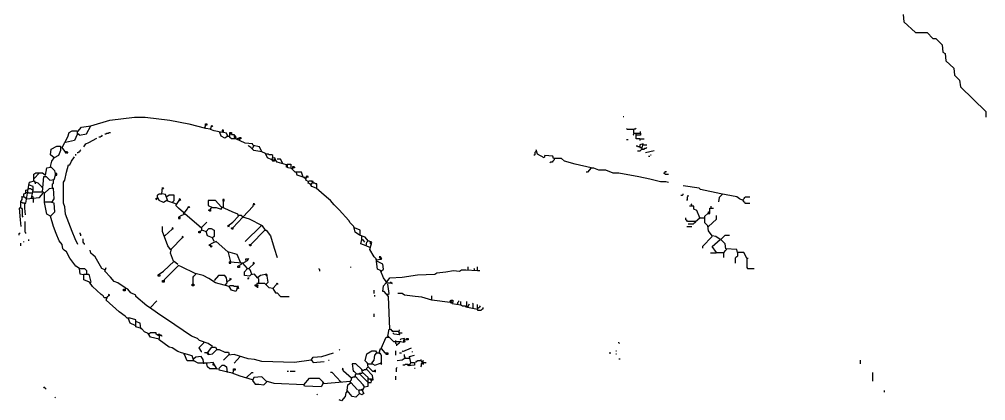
# Model space of a CAD drawing. Extents: x 0.05 to 7.07, y 0.03 to 9.65.
# Drawn here: x 3.254 to 7.057, y 2.453 to 3.955 of the extents above; entities that cross this region are included whole.
import ezdxf

# ---------------------------------------------------------------- set-up
doc = ezdxf.new("R2010")
doc.units = 0

msp = doc.modelspace()

# ---------------------------------------------------------------- linework, layer by layer
at = {"layer": 'PFV', "color": 0}
for points in [[(6.732194, 3.974359, 0), (6.735043, 3.945869, 0), (6.780627, 3.903134, 0), (6.826211, 3.903134, 0), (6.849003, 3.880342, 0), (6.860399, 3.880342, 0), (6.88604, 3.854701, 0), (6.888889, 3.826211, 0), (6.897436, 3.820513, 0), (6.900285, 3.792023, 0), (6.931624, 3.763533, 0), (6.934473, 3.735043, 0), (6.954416, 3.7151, 0), (6.957265, 3.689459, 0), (7.05698, 3.592593, 0), (7.05698, 3.569801, 0)], [(3.48433, 3.504274, 0), (3.487179, 3.504274, 0), (3.490028, 3.498575, 0), (3.518519, 3.504274, 0), (3.535613, 3.535613, 0), (3.609687, 3.558405, 0), (3.706553, 3.569801, 0), (3.749288, 3.569801, 0), (3.846154, 3.558405, 0), (3.920228, 3.54416, 0), (3.985755, 3.527066, 0), (4.005698, 3.524217, 0)], [(3.982906, 3.529915, 0), (3.985755, 3.532764, 0), (3.985755, 3.54416, 0), (3.991453, 3.54416, 0), (3.991453, 3.538462, 0), (3.985755, 3.538462, 0)], [(4.074074, 3.495726, 0), (4.068376, 3.507123, 0), (4.05698, 3.509972, 0), (4.05698, 3.518519, 0), (4.051282, 3.518519, 0), (4.051282, 3.509972, 0), (4.019943, 3.51567, 0), (4.005698, 3.521368, 0), (4.011396, 3.538462, 0), (4.014245, 3.532764, 0), (4.008547, 3.532764, 0)], [(5.62963, 3.57265, 0), (5.632479, 3.57265, 0)], [(3.438746, 3.433048, 0), (3.444444, 3.433048, 0), (3.438746, 3.42735, 0), (3.433048, 3.435897, 0), (3.421652, 3.450142, 0), (3.444444, 3.492877, 0), (3.450142, 3.509972, 0), (3.461538, 3.51567, 0), (3.481481, 3.51567, 0), (3.481481, 3.501425, 0), (3.470085, 3.478632, 0), (3.435897, 3.470085, 0)], [(3.48433, 3.512821, 0), (3.481481, 3.512821, 0)], [(3.48433, 3.512821, 0), (3.498575, 3.529915, 0), (3.535613, 3.535613, 0)], [(3.48433, 3.504274, 0), (3.487179, 3.501425, 0)], [(3.589744, 3.504274, 0), (3.595442, 3.504274, 0), (3.598291, 3.507123, 0), (3.603989, 3.507123, 0), (3.606838, 3.509972, 0), (3.612536, 3.509972, 0)], [(3.982906, 3.529915, 0), (3.982906, 3.527066, 0)], [(4.074074, 3.495726, 0), (4.062678, 3.487179, 0), (4.048433, 3.495726, 0), (4.042735, 3.509972, 0)], [(4.051282, 3.512821, 0), (4.05698, 3.512821, 0)], [(4.247863, 3.401709, 0), (4.230769, 3.410256, 0), (4.222222, 3.42735, 0), (4.207977, 3.433048, 0), (4.19943, 3.452991, 0), (4.173789, 3.458689, 0), (4.17094, 3.464387, 0), (4.14245, 3.467236, 0), (4.105413, 3.48433, 0), (4.088319, 3.48433, 0), (4.082621, 3.490028, 0), (4.082621, 3.509972, 0), (4.088319, 3.509972, 0), (4.088319, 3.501425, 0), (4.099715, 3.501425, 0), (4.099715, 3.490028, 0), (4.105413, 3.490028, 0), (4.105413, 3.48433, 0)], [(4.082621, 3.504274, 0), (4.088319, 3.504274, 0)], [(5.672365, 3.521368, 0), (5.646724, 3.521368, 0), (5.643875, 3.524217, 0)], [(5.672365, 3.507123, 0), (5.672365, 3.504274, 0), (5.669516, 3.501425, 0), (5.672365, 3.498575, 0)], [(5.672365, 3.507123, 0), (5.672365, 3.521368, 0), (5.675214, 3.524217, 0), (5.678063, 3.524217, 0), (5.680912, 3.527066, 0)], [(5.672365, 3.507123, 0), (5.680912, 3.507123, 0)], [(5.695157, 3.48433, 0), (5.680912, 3.48433, 0), (5.680912, 3.507123, 0), (5.698006, 3.507123, 0), (5.698006, 3.498575, 0), (5.680912, 3.498575, 0)], [(5.698006, 3.507123, 0), (5.698006, 3.512821, 0)], [(3.507123, 3.452991, 0), (3.51567, 3.464387, 0), (3.527066, 3.470085, 0), (3.558405, 3.487179, 0)], [(3.566952, 3.492877, 0), (3.57265, 3.492877, 0), (3.575499, 3.495726, 0), (3.578348, 3.495726, 0), (3.581197, 3.498575, 0)], [(4.074074, 3.495726, 0), (4.071225, 3.498575, 0)], [(4.074074, 3.495726, 0), (4.082621, 3.495726, 0)], [(4.105413, 3.490028, 0), (4.105413, 3.495726, 0), (4.102564, 3.495726, 0)], [(4.11396, 3.48433, 0), (4.11396, 3.487179, 0), (4.116809, 3.487179, 0), (4.11396, 3.48433, 0)], [(4.119658, 3.481481, 0), (4.119658, 3.490028, 0), (4.125356, 3.490028, 0), (4.125356, 3.48433, 0), (4.122507, 3.48433, 0), (4.119658, 3.481481, 0), (4.119658, 3.48433, 0)], [(5.643875, 3.481481, 0), (5.649573, 3.481481, 0)], [(5.695157, 3.48433, 0), (5.712251, 3.48433, 0)], [(5.695157, 3.48433, 0), (5.695157, 3.478632, 0)], [(5.703704, 3.444444, 0), (5.709402, 3.464387, 0), (5.695157, 3.461538, 0), (5.695157, 3.450142, 0), (5.700855, 3.450142, 0), (5.703704, 3.447293, 0)], [(5.709402, 3.461538, 0), (5.723647, 3.461538, 0)], [(3.490028, 2.974359, 0), (3.475783, 2.982906, 0), (3.452991, 3.014245, 0), (3.438746, 3.039886, 0), (3.430199, 3.045584, 0), (3.424501, 3.051282, 0), (3.421652, 3.068376, 0), (3.410256, 3.082621, 0), (3.39886, 3.111111, 0), (3.387464, 3.139601, 0), (3.376068, 3.179487, 0), (3.393162, 3.196581, 0), (3.390313, 3.230769, 0), (3.381766, 3.233618, 0), (3.390313, 3.247863, 0), (3.387464, 3.290598, 0), (3.37037, 3.287749, 0), (3.353276, 3.270655, 0), (3.344729, 3.276353, 0), (3.350427, 3.336182, 0), (3.358974, 3.336182, 0), (3.373219, 3.321937, 0), (3.390313, 3.324786, 0), (3.396011, 3.34188, 0), (3.401709, 3.34188, 0), (3.401709, 3.347578, 0), (3.396011, 3.347578, 0), (3.393162, 3.358974, 0), (3.376068, 3.376068, 0), (3.381766, 3.396011, 0), (3.390313, 3.410256, 0), (3.376068, 3.421652, 0), (3.378917, 3.444444, 0), (3.401709, 3.45584, 0), (3.415954, 3.45584, 0), (3.415954, 3.438746, 0), (3.407407, 3.418803, 0), (3.390313, 3.410256, 0)], [(3.438746, 3.433048, 0), (3.435897, 3.433048, 0)], [(3.475783, 3.418803, 0), (3.475783, 3.424501, 0)], [(3.481481, 3.430199, 0), (3.48433, 3.430199, 0), (3.487179, 3.433048, 0), (3.490028, 3.433048, 0), (3.492877, 3.435897, 0), (3.492877, 3.438746, 0), (3.495726, 3.441595, 0)], [(4.207977, 3.433048, 0), (4.176638, 3.438746, 0), (4.165242, 3.450142, 0), (4.156695, 3.45584, 0), (4.153846, 3.458689, 0)], [(4.17094, 3.447293, 0), (4.173789, 3.450142, 0), (4.173789, 3.452991, 0), (4.176638, 3.45584, 0)], [(4.176638, 3.45584, 0), (4.176638, 3.458689, 0)], [(4.250712, 3.410256, 0), (4.250712, 3.418803, 0), (4.247863, 3.421652, 0), (4.236467, 3.421652, 0), (4.233618, 3.424501, 0), (4.225071, 3.424501, 0)], [(5.287749, 3.433048, 0), (5.2849, 3.433048, 0), (5.282051, 3.430199, 0), (5.282051, 3.421652, 0), (5.279202, 3.418803, 0)], [(5.504274, 3.37037, 0), (5.441595, 3.384615, 0), (5.39886, 3.396011, 0), (5.387464, 3.407407, 0), (5.356125, 3.407407, 0), (5.353276, 3.415954, 0), (5.321937, 3.418803, 0), (5.319088, 3.410256, 0), (5.293447, 3.424501, 0), (5.287749, 3.441595, 0)], [(5.695157, 3.452991, 0), (5.689459, 3.452991, 0), (5.68661, 3.45584, 0), (5.680912, 3.45584, 0)], [(5.703704, 3.444444, 0), (5.700855, 3.441595, 0), (5.698006, 3.438746, 0), (5.695157, 3.435897, 0), (5.68661, 3.435897, 0)], [(5.703704, 3.444444, 0), (5.712251, 3.444444, 0), (5.7151, 3.447293, 0), (5.720798, 3.447293, 0), (5.723647, 3.450142, 0)], [(5.703704, 3.447293, 0), (5.703704, 3.444444, 0)], [(5.717949, 3.430199, 0), (5.752137, 3.438746, 0)], [(3.390313, 3.410256, 0), (3.387464, 3.410256, 0)], [(3.48433, 3.068376, 0), (3.472934, 3.091168, 0), (3.461538, 3.119658, 0), (3.435897, 3.188034, 0), (3.433048, 3.216524, 0), (3.42735, 3.230769, 0), (3.42735, 3.31339, 0), (3.433048, 3.321937, 0), (3.438746, 3.353276, 0), (3.447293, 3.381766, 0), (3.452991, 3.381766, 0), (3.458689, 3.396011, 0), (3.470085, 3.413105, 0)], [(4.310541, 3.373219, 0), (4.304843, 3.373219, 0), (4.304843, 3.381766, 0), (4.267806, 3.393162, 0), (4.262108, 3.401709, 0), (4.259259, 3.410256, 0), (4.247863, 3.407407, 0), (4.250712, 3.396011, 0), (4.264957, 3.39886, 0)], [(4.247863, 3.401709, 0), (4.250712, 3.39886, 0)], [(4.25641, 3.39886, 0), (4.25641, 3.404558, 0), (4.259259, 3.404558, 0)], [(4.259259, 3.404558, 0), (4.262108, 3.404558, 0)], [(4.290598, 3.387464, 0), (4.282051, 3.404558, 0), (4.267806, 3.404558, 0)], [(5.358974, 3.404558, 0), (5.358974, 3.401709, 0), (5.356125, 3.39886, 0), (5.353276, 3.396011, 0), (5.350427, 3.393162, 0), (5.344729, 3.393162, 0), (5.34188, 3.390313, 0)], [(5.729345, 3.415954, 0), (5.735043, 3.415954, 0)], [(5.737892, 3.421652, 0), (5.740741, 3.421652, 0)], [(3.310541, 3.319088, 0), (3.310541, 3.344729, 0), (3.319088, 3.350427, 0), (3.344729, 3.350427, 0), (3.356125, 3.34188, 0), (3.361823, 3.37037, 0), (3.376068, 3.373219, 0)], [(3.310541, 3.327635, 0), (3.333333, 3.350427, 0)], [(3.396011, 3.34188, 0), (3.396011, 3.347578, 0)], [(4.381766, 3.327635, 0), (4.37037, 3.333333, 0), (4.364672, 3.353276, 0), (4.339031, 3.353276, 0), (4.324786, 3.367521, 0), (4.310541, 3.37037, 0), (4.307692, 3.384615, 0), (4.321937, 3.384615, 0), (4.321937, 3.367521, 0)], [(4.327635, 3.364672, 0), (4.330484, 3.367521, 0), (4.330484, 3.376068, 0), (4.333333, 3.376068, 0), (4.336182, 3.373219, 0), (4.336182, 3.37037, 0), (4.330484, 3.37037, 0)], [(4.344729, 3.350427, 0), (4.34188, 3.353276, 0)], [(4.37037, 3.333333, 0), (4.347578, 3.34188, 0), (4.344729, 3.350427, 0)], [(5.504274, 3.37037, 0), (5.490028, 3.353276, 0), (5.48433, 3.353276, 0)], [(5.504274, 3.37037, 0), (5.512821, 3.37037, 0), (5.532764, 3.361823, 0), (5.561254, 3.361823, 0), (5.589744, 3.350427, 0), (5.612536, 3.350427, 0), (5.692308, 3.336182, 0), (5.735043, 3.327635, 0), (5.777778, 3.316239, 0), (5.797721, 3.316239, 0), (5.809117, 3.31339, 0)], [(5.794872, 3.344729, 0), (5.792023, 3.347578, 0), (5.792023, 3.350427, 0), (5.794872, 3.353276, 0), (5.794872, 3.356125, 0), (5.80057, 3.356125, 0)], [(3.273504, 3.230769, 0), (3.279202, 3.230769, 0), (3.290598, 3.301994, 0), (3.293447, 3.31339, 0), (3.31339, 3.319088, 0), (3.316239, 3.307692, 0)], [(3.316239, 3.31339, 0), (3.31339, 3.316239, 0), (3.310541, 3.319088, 0)], [(3.344729, 3.293447, 0), (3.327635, 3.310541, 0), (3.316239, 3.31339, 0)], [(3.384615, 3.290598, 0), (3.384615, 3.307692, 0), (3.387464, 3.310541, 0), (3.387464, 3.321937, 0)], [(4.376068, 3.330484, 0), (4.376068, 3.333333, 0), (4.378917, 3.333333, 0), (4.376068, 3.330484, 0)], [(4.390313, 3.316239, 0), (4.381766, 3.321937, 0), (4.384615, 3.339031, 0), (4.387464, 3.339031, 0), (4.390313, 3.333333, 0), (4.381766, 3.333333, 0)], [(4.698006, 2.923077, 0), (4.68661, 2.937322, 0), (4.675214, 2.965812, 0), (4.663818, 2.97151, 0), (4.65812, 3.011396, 0), (4.649573, 3.019943, 0), (4.632479, 3.048433, 0), (4.641026, 3.076923, 0), (4.626781, 3.082621, 0), (4.615385, 3.096866, 0), (4.592593, 3.105413, 0), (4.575499, 3.116809, 0), (4.569801, 3.139601, 0), (4.555556, 3.153846, 0), (4.549858, 3.162393, 0), (4.512821, 3.205128, 0), (4.492877, 3.225071, 0), (4.478632, 3.242165, 0), (4.470085, 3.247863, 0), (4.452991, 3.262108, 0), (4.421652, 3.290598, 0), (4.404558, 3.296296, 0), (4.39886, 3.307692, 0), (4.390313, 3.310541, 0), (4.393162, 3.319088, 0), (4.407407, 3.319088, 0), (4.410256, 3.310541, 0), (4.404558, 3.31339, 0), (4.407407, 3.316239, 0)], [(4.401709, 3.304843, 0), (4.404558, 3.307692, 0), (4.404558, 3.310541, 0)], [(4.424501, 3.290598, 0), (4.424501, 3.307692, 0), (4.418803, 3.307692, 0), (4.415954, 3.310541, 0), (4.410256, 3.310541, 0)], [(5.794872, 3.344729, 0), (5.809117, 3.344729, 0)], [(3.270655, 3.25641, 0), (3.270655, 3.267806, 0), (3.279202, 3.270655, 0), (3.279202, 3.282051, 0), (3.287749, 3.2849, 0)], [(3.279202, 3.273504, 0), (3.276353, 3.276353, 0)], [(3.279202, 3.273504, 0), (3.2849, 3.273504, 0)], [(3.304843, 3.270655, 0), (3.290598, 3.270655, 0), (3.287749, 3.273504, 0), (3.2849, 3.273504, 0)], [(3.307692, 3.282051, 0), (3.304843, 3.282051, 0), (3.301994, 3.2849, 0), (3.299145, 3.287749, 0), (3.287749, 3.287749, 0)], [(3.301994, 3.250712, 0), (3.307692, 3.282051, 0), (3.307692, 3.296296, 0), (3.293447, 3.301994, 0)], [(3.307692, 3.282051, 0), (3.304843, 3.2849, 0)], [(3.307692, 3.276353, 0), (3.344729, 3.276353, 0)], [(3.344729, 3.293447, 0), (3.34188, 3.296296, 0)], [(3.344729, 3.293447, 0), (3.347578, 3.293447, 0)], [(3.384615, 3.290598, 0), (3.387464, 3.287749, 0)], [(3.868946, 3.22792, 0), (3.837607, 3.239316, 0), (3.82906, 3.264957, 0), (3.814815, 3.267806, 0), (3.817664, 3.293447, 0), (3.820513, 3.287749, 0), (3.814815, 3.287749, 0)], [(6.102564, 3.242165, 0), (6.088319, 3.247863, 0), (6.076923, 3.25641, 0), (6.014245, 3.267806, 0), (5.934473, 3.2849, 0), (5.928775, 3.290598, 0), (5.866097, 3.299145, 0)], [(3.259259, 3.213675, 0), (3.259259, 3.239316, 0), (3.262108, 3.242165, 0), (3.264957, 3.245014, 0), (3.264957, 3.259259, 0)], [(3.273504, 3.230769, 0), (3.267806, 3.230769, 0), (3.264957, 3.233618, 0), (3.259259, 3.233618, 0)], [(3.282051, 3.247863, 0), (3.270655, 3.25641, 0), (3.264957, 3.253561, 0)], [(3.282051, 3.247863, 0), (3.279202, 3.250712, 0)], [(3.282051, 3.247863, 0), (3.333333, 3.253561, 0), (3.347578, 3.270655, 0)], [(3.307692, 3.250712, 0), (3.307692, 3.25641, 0), (3.304843, 3.25641, 0)], [(3.307692, 3.250712, 0), (3.310541, 3.247863, 0), (3.307692, 3.245014, 0), (3.307692, 3.233618, 0)], [(3.376068, 3.179487, 0), (3.361823, 3.188034, 0), (3.353276, 3.233618, 0), (3.353276, 3.270655, 0)], [(3.353276, 3.236467, 0), (3.381766, 3.236467, 0)], [(3.381766, 3.236467, 0), (3.384615, 3.233618, 0)], [(3.834758, 3.242165, 0), (3.820513, 3.233618, 0), (3.803419, 3.242165, 0), (3.80057, 3.250712, 0), (3.789174, 3.247863, 0), (3.794872, 3.245014, 0), (3.794872, 3.250712, 0)], [(3.794872, 3.250712, 0), (3.797721, 3.253561, 0), (3.797721, 3.262108, 0), (3.80057, 3.264957, 0), (3.803419, 3.267806, 0), (3.814815, 3.267806, 0)], [(3.797721, 3.250712, 0), (3.80057, 3.247863, 0)], [(3.854701, 3.233618, 0), (3.863248, 3.242165, 0), (3.863248, 3.262108, 0), (3.843305, 3.262108, 0), (3.834758, 3.25641, 0)], [(3.900285, 3.193732, 0), (3.880342, 3.210826, 0), (3.868946, 3.222222, 0), (3.883191, 3.242165, 0), (3.888889, 3.245014, 0), (3.883191, 3.247863, 0), (3.883191, 3.242165, 0)], [(4.079772, 3.14245, 0), (4.076923, 3.136752, 0), (4.074074, 3.14245, 0), (4.094017, 3.156695, 0), (4.116809, 3.179487, 0), (4.11396, 3.188034, 0), (4.091168, 3.196581, 0), (4.048433, 3.216524, 0), (4.025641, 3.242165, 0), (3.997151, 3.242165, 0), (3.997151, 3.222222, 0), (4.014245, 3.213675, 0), (4.02849, 3.213675, 0), (4.048433, 3.207977, 0), (4.051282, 3.213675, 0)], [(4.05698, 3.213675, 0), (4.05698, 3.239316, 0), (4.059829, 3.242165, 0), (4.059829, 3.245014, 0), (4.054131, 3.245014, 0), (4.054131, 3.239316, 0), (4.05698, 3.239316, 0)], [(4.05698, 3.239316, 0), (4.059829, 3.239316, 0)], [(5.85755, 3.262108, 0), (5.863248, 3.262108, 0), (5.866097, 3.264957, 0), (5.866097, 3.267806, 0)], [(5.880342, 3.242165, 0), (5.883191, 3.245014, 0), (5.883191, 3.25641, 0), (5.88604, 3.259259, 0), (5.88604, 3.262108, 0)], [(6.019943, 3.264957, 0), (6.008547, 3.253561, 0), (6.005698, 3.236467, 0)], [(6.019943, 3.264957, 0), (6.019943, 3.267806, 0)], [(6.102564, 3.242165, 0), (6.102564, 3.245014, 0), (6.105413, 3.247863, 0), (6.108262, 3.250712, 0), (6.108262, 3.253561, 0), (6.111111, 3.25641, 0), (6.128205, 3.25641, 0)], [(6.102564, 3.242165, 0), (6.102564, 3.239316, 0), (6.105413, 3.236467, 0), (6.108262, 3.236467, 0), (6.108262, 3.233618, 0), (6.111111, 3.230769, 0), (6.128205, 3.230769, 0)], [(6.102564, 3.242165, 0), (6.105413, 3.239316, 0)], [(3.259259, 3.213675, 0), (3.253561, 3.210826, 0), (3.25641, 3.165242, 0), (3.259259, 3.139601, 0)], [(3.259259, 3.213675, 0), (3.259259, 3.210826, 0), (3.262108, 3.210826, 0), (3.264957, 3.207977, 0), (3.264957, 3.179487, 0), (3.267806, 3.176638, 0)], [(3.273504, 3.230769, 0), (3.273504, 3.210826, 0), (3.276353, 3.185185, 0)], [(3.900285, 3.193732, 0), (3.897436, 3.196581, 0)], [(3.900285, 3.188034, 0), (3.91453, 3.207977, 0), (3.920228, 3.219373, 0), (3.923077, 3.213675, 0), (3.917379, 3.213675, 0)], [(4.005698, 3.205128, 0), (4.005698, 3.19943, 0), (4.002849, 3.19943, 0), (4, 3.202279, 0), (4, 3.205128, 0), (4.005698, 3.205128, 0)], [(4.005698, 3.205128, 0), (4.005698, 3.207977, 0), (4.008547, 3.210826, 0), (4.011396, 3.213675, 0)], [(4.051282, 3.213675, 0), (4.051282, 3.216524, 0)], [(4.222222, 3.125356, 0), (4.210826, 3.14245, 0), (4.159544, 3.168091, 0), (4.133903, 3.176638, 0), (4.173789, 3.219373, 0), (4.176638, 3.230769, 0), (4.179487, 3.225071, 0), (4.173789, 3.225071, 0)], [(5.931624, 3.173789, 0), (5.920228, 3.202279, 0), (5.908832, 3.207977, 0), (5.908832, 3.219373, 0), (5.891738, 3.219373, 0)], [(5.900285, 3.219373, 0), (5.900285, 3.225071, 0), (5.897436, 3.22792, 0)], [(5.997151, 3.037037, 0), (5.980057, 3.059829, 0), (6.011396, 3.088319, 0), (5.994302, 3.099715, 0), (5.980057, 3.102564, 0), (5.965812, 3.122507, 0), (5.962963, 3.14245, 0), (5.951567, 3.153846, 0), (5.951567, 3.179487, 0), (5.962963, 3.190883, 0), (5.97151, 3.190883, 0), (5.97151, 3.210826, 0), (5.985755, 3.210826, 0)], [(5.965812, 3.190883, 0), (5.965812, 3.196581, 0), (5.968661, 3.196581, 0)], [(5.977208, 3.213675, 0), (5.977208, 3.219373, 0)], [(3.279202, 3.111111, 0), (3.279202, 3.11396, 0), (3.276353, 3.116809, 0), (3.276353, 3.159544, 0)], [(3.968661, 3.133903, 0), (3.905983, 3.188034, 0), (3.891738, 3.182336, 0), (3.880342, 3.176638, 0), (3.880342, 3.17094, 0), (3.88604, 3.17094, 0), (3.88604, 3.176638, 0)], [(4.094017, 3.133903, 0), (4.133903, 3.176638, 0)], [(4.116809, 3.182336, 0), (4.11396, 3.185185, 0)], [(4.133903, 3.176638, 0), (4.131054, 3.179487, 0), (4.128205, 3.182336, 0), (4.116809, 3.182336, 0)], [(5.91453, 3.159544, 0), (5.883191, 3.159544, 0), (5.880342, 3.162393, 0), (5.877493, 3.165242, 0), (5.877493, 3.173789, 0)], [(5.91453, 3.159544, 0), (5.91453, 3.156695, 0), (5.911681, 3.153846, 0), (5.908832, 3.150997, 0), (5.905983, 3.148148, 0), (5.88604, 3.148148, 0)], [(5.91453, 3.159544, 0), (5.931624, 3.173789, 0), (5.948718, 3.173789, 0)], [(5.931624, 3.173789, 0), (5.928775, 3.176638, 0)], [(5.965812, 3.139601, 0), (5.997151, 3.168091, 0), (5.997151, 3.182336, 0)], [(3.849003, 3.048433, 0), (3.837607, 3.062678, 0), (3.817664, 3.119658, 0), (3.817664, 3.139601, 0)], [(3.826211, 3.102564, 0), (3.854701, 3.128205, 0), (3.860399, 3.131054, 0), (3.854701, 3.133903, 0), (3.854701, 3.128205, 0)], [(3.965812, 3.119658, 0), (3.965812, 3.11396, 0), (3.960114, 3.11396, 0), (3.960114, 3.119658, 0), (3.974359, 3.125356, 0), (3.988604, 3.119658, 0)], [(3.968661, 3.133903, 0), (3.965812, 3.136752, 0)], [(3.97151, 3.125356, 0), (3.97151, 3.136752, 0), (3.991453, 3.156695, 0)], [(4.019943, 3.079772, 0), (4.014245, 3.094017, 0), (3.994302, 3.102564, 0), (3.988604, 3.119658, 0), (4, 3.131054, 0), (4.008547, 3.131054, 0), (4.019943, 3.125356, 0), (4.019943, 3.099715, 0), (4.014245, 3.094017, 0)], [(4.094017, 3.133903, 0), (4.094017, 3.128205, 0), (4.091168, 3.128205, 0), (4.088319, 3.131054, 0), (4.088319, 3.133903, 0), (4.094017, 3.133903, 0)], [(4.205128, 3.14245, 0), (4.14245, 3.079772, 0)], [(4.165242, 3.068376, 0), (4.219373, 3.125356, 0), (4.225071, 3.125356, 0), (4.242165, 3.102564, 0), (4.25641, 3.054131, 0), (4.267806, 3.017094, 0)], [(4.205128, 3.14245, 0), (4.205128, 3.145299, 0)], [(4.57265, 3.133903, 0), (4.569801, 3.136752, 0)], [(4.595442, 3.105413, 0), (4.595442, 3.125356, 0), (4.57265, 3.133903, 0)], [(5.880342, 3.139601, 0), (5.900285, 3.139601, 0)], [(5.965812, 3.139601, 0), (5.962963, 3.139601, 0)], [(3.253561, 3.105413, 0), (3.253561, 3.111111, 0), (3.25641, 3.11396, 0)], [(3.290598, 3.082621, 0), (3.290598, 3.088319, 0)], [(3.495726, 3.102564, 0), (3.495726, 3.108262, 0), (3.492877, 3.111111, 0), (3.492877, 3.11396, 0)], [(3.509972, 3.068376, 0), (3.509972, 3.071225, 0), (3.507123, 3.074074, 0), (3.504274, 3.076923, 0), (3.504274, 3.091168, 0)], [(3.826211, 3.102564, 0), (3.823362, 3.102564, 0)], [(3.860399, 3.002849, 0), (3.849003, 3.034188, 0), (3.851852, 3.051282, 0), (3.894587, 3.094017, 0), (3.900285, 3.096866, 0), (3.894587, 3.099715, 0), (3.894587, 3.094017, 0)], [(4.014245, 3.094017, 0), (4.014245, 3.091168, 0)], [(4.618234, 3.062678, 0), (4.598291, 3.071225, 0), (4.60114, 3.088319, 0), (4.603989, 3.088319, 0), (4.612536, 3.076923, 0)], [(4.60114, 3.088319, 0), (4.60114, 3.099715, 0)], [(4.60114, 3.088319, 0), (4.603989, 3.08547, 0)], [(4.632479, 3.05698, 0), (4.618234, 3.062678, 0), (4.621083, 3.076923, 0), (4.626781, 3.082621, 0)], [(5.980057, 3.099715, 0), (5.94302, 3.059829, 0), (5.94302, 3.054131, 0)], [(6.116809, 3.014245, 0), (6.105413, 3.037037, 0), (6.079772, 3.037037, 0), (6.076923, 3.048433, 0), (6.034188, 3.051282, 0), (6.031339, 3.071225, 0), (6.014245, 3.088319, 0), (6.031339, 3.105413, 0), (6.048433, 3.105413, 0)], [(6.014245, 3.088319, 0), (6.017094, 3.08547, 0)], [(3.259259, 3.062678, 0), (3.259259, 3.074074, 0)], [(3.270655, 3.076923, 0), (3.270655, 3.079772, 0)], [(3.589744, 2.968661, 0), (3.578348, 2.974359, 0), (3.552707, 3.019943, 0), (3.54416, 3.025641, 0), (3.535613, 3.034188, 0), (3.532764, 3.045584, 0)], [(3.849003, 3.048433, 0), (3.846154, 3.051282, 0)], [(4.125356, 2.994302, 0), (4.111111, 3.02849, 0), (4.074074, 3.039886, 0), (4.02849, 3.079772, 0), (4.014245, 3.074074, 0), (4, 3.065527, 0), (4.011396, 3.062678, 0), (4.008547, 3.05698, 0), (4.005698, 3.062678, 0)], [(4.005698, 3.062678, 0), (4.005698, 3.068376, 0)], [(4.165242, 3.068376, 0), (4.165242, 3.062678, 0), (4.162393, 3.062678, 0), (4.159544, 3.065527, 0), (4.159544, 3.068376, 0), (4.165242, 3.068376, 0)], [(4.635328, 3.076923, 0), (4.632479, 3.079772, 0)], [(4.638177, 3.071225, 0), (4.635328, 3.071225, 0), (4.635328, 3.076923, 0)], [(4.638177, 3.071225, 0), (4.641026, 3.071225, 0)], [(5.997151, 3.037037, 0), (6.025641, 3.037037, 0), (6.02849, 3.039886, 0), (6.031339, 3.042735, 0), (6.034188, 3.045584, 0), (6.037037, 3.048433, 0)], [(6.037037, 3.048433, 0), (6.037037, 3.051282, 0)], [(4.08547, 3, 0), (4.076923, 3.037037, 0)], [(4.133903, 2.994302, 0), (4.150997, 3.005698, 0), (4.156695, 3.014245, 0)], [(4.145299, 3.005698, 0), (4.145299, 3.011396, 0), (4.150997, 3.011396, 0)], [(4.660969, 3.008547, 0), (4.65812, 3.008547, 0)], [(4.660969, 3.008547, 0), (4.680912, 3.011396, 0), (4.675214, 3.019943, 0), (4.669516, 3.019943, 0), (4.675214, 3.011396, 0)], [(4.675214, 3.011396, 0), (4.675214, 3.008547, 0)], [(5.997151, 3.037037, 0), (5.994302, 3.034188, 0), (5.974359, 3.034188, 0)], [(5.997151, 3.037037, 0), (5.994302, 3.039886, 0)], [(6.025641, 3.037037, 0), (6.025641, 3.017094, 0)], [(6.079772, 3.037037, 0), (6.079772, 3.022792, 0), (6.076923, 3.019943, 0), (6.074074, 3.017094, 0), (6.071225, 3.014245, 0), (6.071225, 2.994302, 0)], [(6.116809, 3.014245, 0), (6.11396, 3.017094, 0)], [(6.116809, 3.014245, 0), (6.122507, 3.014245, 0)], [(6.116809, 3.014245, 0), (6.116809, 2.977208, 0), (6.119658, 2.974359, 0), (6.145299, 2.974359, 0)], [(3.504274, 2.948718, 0), (3.492877, 2.951567, 0), (3.490028, 2.974359, 0), (3.509972, 2.974359, 0), (3.518519, 2.965812, 0), (3.518519, 2.954416, 0)], [(4.014245, 2.666667, 0), (3.997151, 2.678063, 0), (3.962963, 2.689459, 0), (3.954416, 2.698006, 0), (3.931624, 2.706553, 0), (3.866097, 2.752137, 0), (3.797721, 2.797721, 0), (3.766382, 2.820513, 0), (3.754986, 2.826211, 0), (3.712251, 2.863248, 0), (3.712251, 2.868946, 0), (3.692308, 2.877493, 0), (3.680912, 2.891738, 0), (3.669516, 2.897436, 0), (3.641026, 2.917379, 0), (3.626781, 2.923077, 0), (3.612536, 2.940171, 0), (3.589744, 2.962963, 0), (3.595442, 2.977208, 0)], [(3.806268, 2.948718, 0), (3.806268, 2.94302, 0), (3.80057, 2.94302, 0), (3.80057, 2.948718, 0), (3.820513, 2.962963, 0), (3.863248, 3.002849, 0), (3.877493, 2.991453, 0)], [(4.111111, 2.894587, 0), (4.11396, 2.905983, 0), (4.116809, 2.894587, 0), (4.111111, 2.894587, 0), (4.105413, 2.883191, 0), (4.088319, 2.888889, 0), (4.079772, 2.903134, 0), (4.025641, 2.917379, 0), (4, 2.934473, 0), (3.977208, 2.945869, 0), (3.945869, 2.954416, 0), (3.891738, 2.980057, 0), (3.880342, 2.985755, 0), (3.823362, 2.928775, 0), (3.823362, 2.920228, 0), (3.817664, 2.920228, 0), (3.817664, 2.925926, 0), (3.823362, 2.925926, 0)], [(4.225071, 2.911681, 0), (4.233618, 2.920228, 0), (4.22792, 2.951567, 0), (4.202279, 2.945869, 0), (4.190883, 2.937322, 0), (4.179487, 2.951567, 0), (4.165242, 2.948718, 0), (4.159544, 2.94302, 0), (4.139601, 2.945869, 0), (4.139601, 2.960114, 0), (4.150997, 2.974359, 0), (4.133903, 2.994302, 0), (4.099715, 2.997151, 0), (4.079772, 3, 0), (4.079772, 2.994302, 0), (4.08547, 2.994302, 0), (4.08547, 3, 0)], [(4.119658, 2.982906, 0), (4.119658, 2.977208, 0), (4.11396, 2.977208, 0), (4.11396, 2.982906, 0), (4.128205, 2.991453, 0), (4.128205, 2.994302, 0)], [(4.133903, 2.994302, 0), (4.133903, 2.991453, 0)], [(4.150997, 2.974359, 0), (4.156695, 2.974359, 0)], [(4.168091, 2.951567, 0), (4.162393, 2.968661, 0), (4.156695, 2.974359, 0), (4.179487, 2.994302, 0), (4.173789, 2.997151, 0), (4.173789, 2.991453, 0)], [(4.156695, 2.974359, 0), (4.159544, 2.97151, 0)], [(4.435897, 2.962963, 0), (4.435897, 2.968661, 0), (4.433048, 2.97151, 0), (4.433048, 2.974359, 0)], [(4.558405, 2.977208, 0), (4.558405, 2.980057, 0)], [(4.678063, 2.962963, 0), (4.68661, 2.97151, 0), (4.683761, 2.991453, 0), (4.660969, 3.002849, 0)], [(4.698006, 2.917379, 0), (4.712251, 2.937322, 0), (4.760684, 2.940171, 0), (4.820513, 2.948718, 0), (4.888889, 2.951567, 0), (4.897436, 2.957265, 0), (4.931624, 2.960114, 0), (4.962963, 2.965812, 0), (4.985755, 2.962963, 0), (4.994302, 2.968661, 0), (5.011396, 2.968661, 0), (5.05698, 2.965812, 0), (5.065527, 2.965812, 0)], [(5.019943, 2.965812, 0), (5.019943, 2.980057, 0)], [(5.045584, 2.965812, 0), (5.045584, 2.97151, 0), (5.042735, 2.974359, 0)], [(5.05698, 2.968661, 0), (5.05698, 2.980057, 0)], [(3.595442, 2.85755, 0), (3.586895, 2.85755, 0), (3.584046, 2.866097, 0), (3.575499, 2.871795, 0), (3.541311, 2.903134, 0), (3.529915, 2.920228, 0), (3.507123, 2.928775, 0), (3.507123, 2.951567, 0), (3.527066, 2.951567, 0), (3.535613, 2.920228, 0), (3.532764, 2.917379, 0)], [(3.937322, 2.911681, 0), (3.937322, 2.940171, 0), (3.940171, 2.94302, 0), (3.94302, 2.945869, 0), (3.945869, 2.948718, 0), (3.948718, 2.951567, 0)], [(4.065527, 2.908832, 0), (4.071225, 2.917379, 0), (4.068376, 2.937322, 0), (4.062678, 2.945869, 0), (4.037037, 2.945869, 0), (4.019943, 2.925926, 0)], [(4.071225, 2.923077, 0), (4.088319, 2.931624, 0), (4.082621, 2.934473, 0), (4.082621, 2.928775, 0)], [(4.153846, 2.937322, 0), (4.156695, 2.937322, 0), (4.153846, 2.931624, 0), (4.153846, 2.937322, 0)], [(4.193732, 2.937322, 0), (4.190883, 2.940171, 0)], [(4.193732, 2.91453, 0), (4.196581, 2.917379, 0), (4.196581, 2.931624, 0), (4.193732, 2.934473, 0), (4.193732, 2.937322, 0)], [(4.230769, 2.945869, 0), (4.225071, 2.945869, 0), (4.225071, 2.948718, 0)], [(4.678063, 2.962963, 0), (4.678063, 2.960114, 0)], [(3.669516, 2.891738, 0), (3.669516, 2.88604, 0), (3.663818, 2.88604, 0), (3.663818, 2.891738, 0), (3.669516, 2.891738, 0), (3.672365, 2.894587, 0)], [(3.937322, 2.911681, 0), (3.940171, 2.911681, 0), (3.940171, 2.905983, 0), (3.934473, 2.905983, 0), (3.934473, 2.911681, 0), (3.937322, 2.911681, 0)], [(4.111111, 2.900285, 0), (4.108262, 2.903134, 0), (4.099715, 2.903134, 0), (4.096866, 2.905983, 0), (4.082621, 2.905983, 0), (4.079772, 2.903134, 0)], [(4.079772, 2.903134, 0), (4.079772, 2.900285, 0)], [(4.111111, 2.900285, 0), (4.116809, 2.900285, 0)], [(4.188034, 2.903134, 0), (4.185185, 2.903134, 0), (4.182336, 2.905983, 0), (4.182336, 2.908832, 0), (4.188034, 2.908832, 0)], [(4.250712, 2.894587, 0), (4.236467, 2.897436, 0), (4.219373, 2.91453, 0), (4.188034, 2.91453, 0), (4.190883, 2.897436, 0), (4.193732, 2.908832, 0)], [(4.188034, 2.903134, 0), (4.190883, 2.903134, 0)], [(4.225071, 2.911681, 0), (4.225071, 2.908832, 0)], [(4.250712, 2.894587, 0), (4.264957, 2.908832, 0), (4.267806, 2.917379, 0), (4.270655, 2.911681, 0), (4.264957, 2.911681, 0)], [(4.250712, 2.894587, 0), (4.262108, 2.877493, 0), (4.267806, 2.877493, 0), (4.282051, 2.863248, 0), (4.316239, 2.863248, 0)], [(4.712251, 2.735043, 0), (4.706553, 2.863248, 0), (4.689459, 2.883191, 0), (4.683761, 2.883191, 0), (4.68661, 2.905983, 0), (4.698006, 2.917379, 0), (4.7151, 2.917379, 0), (4.720798, 2.91453, 0), (4.7151, 2.920228, 0), (4.7151, 2.917379, 0)], [(4.698006, 2.923077, 0), (4.695157, 2.925926, 0)], [(4.703704, 2.871795, 0), (4.709402, 2.874644, 0), (4.703704, 2.911681, 0)], [(4.7151, 2.917379, 0), (4.7151, 2.91453, 0)], [(3.803419, 2.695157, 0), (3.769231, 2.703704, 0), (3.760684, 2.717949, 0), (3.746439, 2.723647, 0), (3.735043, 2.737892, 0), (3.712251, 2.74359, 0), (3.712251, 2.754986, 0), (3.712251, 2.77208, 0), (3.689459, 2.777778, 0), (3.678063, 2.777778, 0), (3.669516, 2.786325, 0), (3.646724, 2.803419, 0), (3.595442, 2.849003, 0), (3.60114, 2.863248, 0), (3.609687, 2.868946, 0), (3.603989, 2.871795, 0), (3.603989, 2.866097, 0)], [(4.649573, 2.874644, 0), (4.649573, 2.888889, 0)], [(4.652422, 2.863248, 0), (4.652422, 2.868946, 0)], [(4.703704, 2.871795, 0), (4.700855, 2.871795, 0)], [(4.948718, 2.840456, 0), (4.877493, 2.849003, 0), (4.837607, 2.860399, 0), (4.811966, 2.863248, 0), (4.769231, 2.868946, 0), (4.760684, 2.874644, 0), (4.74359, 2.874644, 0)], [(4.877493, 2.851852, 0), (4.877493, 2.866097, 0)], [(3.769231, 2.820513, 0), (3.794872, 2.846154, 0)], [(4.948718, 2.840456, 0), (4.948718, 2.846154, 0), (4.951567, 2.846154, 0)], [(4.948718, 2.840456, 0), (4.954416, 2.840456, 0)], [(4.991453, 2.82906, 0), (4.957265, 2.834758, 0), (4.951567, 2.849003, 0), (4.960114, 2.849003, 0), (4.960114, 2.840456, 0), (4.954416, 2.840456, 0)], [(4.980057, 2.831909, 0), (4.980057, 2.840456, 0), (4.982906, 2.843305, 0), (4.982906, 2.846154, 0)], [(4.991453, 2.82906, 0), (4.991453, 2.843305, 0)], [(4.991453, 2.82906, 0), (4.994302, 2.82906, 0), (4.997151, 2.826211, 0), (5.008547, 2.826211, 0), (5.011396, 2.823362, 0), (5.014245, 2.823362, 0), (5.014245, 2.843305, 0)], [(5.05698, 2.811966, 0), (5.017094, 2.820513, 0), (5.025641, 2.834758, 0)], [(5.039886, 2.814815, 0), (5.039886, 2.834758, 0), (5.037037, 2.837607, 0)], [(5.05698, 2.811966, 0), (5.05698, 2.831909, 0)], [(5.05698, 2.817664, 0), (5.059829, 2.817664, 0), (5.062678, 2.820513, 0), (5.065527, 2.823362, 0), (5.068376, 2.826211, 0)], [(5.05698, 2.811966, 0), (5.05698, 2.809117, 0), (5.071225, 2.809117, 0), (5.074074, 2.811966, 0), (5.076923, 2.814815, 0), (5.079772, 2.814815, 0), (5.079772, 2.820513, 0)], [(3.683761, 2.774929, 0), (3.680912, 2.777778, 0)], [(4.649573, 2.783476, 0), (4.649573, 2.794872, 0)], [(3.709402, 2.749288, 0), (3.689459, 2.757835, 0), (3.683761, 2.774929, 0)], [(3.732194, 2.737892, 0), (3.729345, 2.757835, 0), (3.7151, 2.763533, 0)], [(3.732194, 2.737892, 0), (3.735043, 2.735043, 0)], [(3.80057, 2.709402, 0), (3.792023, 2.7151, 0), (3.792023, 2.720798, 0), (3.769231, 2.720798, 0), (3.763533, 2.7151, 0)], [(3.80057, 2.709402, 0), (3.80057, 2.7151, 0), (3.806268, 2.7151, 0)], [(3.803419, 2.709402, 0), (3.80057, 2.709402, 0)], [(4.031339, 2.578348, 0), (4.017094, 2.603989, 0), (3.994302, 2.60114, 0), (3.957265, 2.60114, 0), (3.940171, 2.609687, 0), (3.934473, 2.62963, 0), (3.891738, 2.641026, 0), (3.877493, 2.646724, 0), (3.854701, 2.660969, 0), (3.843305, 2.663818, 0), (3.803419, 2.692308, 0), (3.806268, 2.712251, 0), (3.811966, 2.712251, 0), (3.814815, 2.706553, 0), (3.809117, 2.709402, 0)], [(4.678063, 2.65812, 0), (4.698006, 2.703704, 0), (4.709402, 2.703704, 0), (4.726496, 2.68661, 0), (4.754986, 2.68661, 0), (4.766382, 2.683761, 0), (4.77208, 2.68661, 0), (4.769231, 2.698006, 0), (4.754986, 2.695157, 0), (4.752137, 2.692308, 0)], [(4.703704, 2.706553, 0), (4.709402, 2.735043, 0), (4.7151, 2.735043, 0), (4.720798, 2.726496, 0), (4.746439, 2.726496, 0), (4.749288, 2.712251, 0), (4.729345, 2.7151, 0), (4.723647, 2.720798, 0)], [(4.703704, 2.706553, 0), (4.706553, 2.703704, 0)], [(4.712251, 2.735043, 0), (4.7151, 2.732194, 0)], [(4.723647, 2.726496, 0), (4.720798, 2.729345, 0)], [(4.746439, 2.726496, 0), (4.749288, 2.729345, 0), (4.749288, 2.732194, 0)], [(4.749288, 2.720798, 0), (4.746439, 2.723647, 0), (4.746439, 2.726496, 0)], [(4.749288, 2.720798, 0), (4.760684, 2.720798, 0)], [(3.980057, 2.680912, 0), (3.960114, 2.660969, 0), (3.968661, 2.646724, 0), (3.97151, 2.646724, 0)], [(3.980057, 2.680912, 0), (3.980057, 2.683761, 0)], [(3.994302, 2.641026, 0), (4.011396, 2.663818, 0), (4.025641, 2.663818, 0), (4.031339, 2.655271, 0)], [(4.735043, 2.68661, 0), (4.735043, 2.689459, 0)], [(4.737892, 2.675214, 0), (4.735043, 2.678063, 0), (4.735043, 2.68661, 0)], [(4.737892, 2.675214, 0), (4.74359, 2.675214, 0), (4.746439, 2.678063, 0), (4.749288, 2.680912, 0), (4.749288, 2.68661, 0), (4.752137, 2.68661, 0)], [(4.737892, 2.675214, 0), (4.737892, 2.669516, 0)], [(4.766382, 2.68661, 0), (4.766382, 2.692308, 0), (4.769231, 2.695157, 0), (4.769231, 2.692308, 0)], [(4.777778, 2.695157, 0), (4.777778, 2.698006, 0), (4.783476, 2.698006, 0), (4.783476, 2.692308, 0), (4.777778, 2.692308, 0), (4.774929, 2.695157, 0), (4.777778, 2.695157, 0)], [(5.615385, 2.678063, 0), (5.612536, 2.680912, 0), (5.612536, 2.683761, 0)], [(3.903134, 2.635328, 0), (3.900285, 2.638177, 0)], [(3.940171, 2.609687, 0), (3.91453, 2.609687, 0), (3.903134, 2.635328, 0)], [(3.980057, 2.598291, 0), (3.977208, 2.615385, 0), (3.968661, 2.626781, 0), (3.948718, 2.623932, 0), (3.940171, 2.618234, 0)], [(4, 2.635328, 0), (4, 2.638177, 0), (3.997151, 2.641026, 0), (3.982906, 2.641026, 0)], [(4, 2.635328, 0), (3.997151, 2.635328, 0), (3.994302, 2.638177, 0), (3.994302, 2.641026, 0)], [(4, 2.635328, 0), (4.014245, 2.638177, 0), (4.031339, 2.655271, 0), (4.039886, 2.655271, 0), (4.062678, 2.643875, 0), (4.076923, 2.643875, 0), (4.079772, 2.635328, 0)], [(4.401709, 2.612536, 0), (4.336182, 2.603989, 0), (4.207977, 2.606838, 0), (4.179487, 2.615385, 0), (4.153846, 2.618234, 0), (4.099715, 2.635328, 0), (4.076923, 2.632479, 0), (4.05698, 2.612536, 0)], [(4.122507, 2.626781, 0), (4.099715, 2.60114, 0)], [(4.122507, 2.626781, 0), (4.122507, 2.62963, 0)], [(4.401709, 2.612536, 0), (4.410256, 2.623932, 0), (4.444444, 2.626781, 0), (4.490028, 2.641026, 0)], [(4.512821, 2.652422, 0), (4.51567, 2.655271, 0)], [(4.626781, 2.586895, 0), (4.623932, 2.60114, 0), (4.615385, 2.609687, 0), (4.621083, 2.638177, 0), (4.641026, 2.649573, 0), (4.655271, 2.649573, 0), (4.660969, 2.641026, 0), (4.672365, 2.641026, 0), (4.678063, 2.632479, 0), (4.678063, 2.595442, 0), (4.680912, 2.60114, 0), (4.675214, 2.60114, 0)], [(4.641026, 2.60114, 0), (4.649573, 2.612536, 0), (4.652422, 2.632479, 0), (4.660969, 2.641026, 0)], [(4.660969, 2.641026, 0), (4.660969, 2.643875, 0)], [(4.669516, 2.641026, 0), (4.675214, 2.65812, 0), (4.678063, 2.65812, 0), (4.692308, 2.641026, 0), (4.703704, 2.641026, 0), (4.703704, 2.635328, 0), (4.698006, 2.635328, 0), (4.698006, 2.641026, 0)], [(4.669516, 2.641026, 0), (4.672365, 2.638177, 0)], [(4.678063, 2.65812, 0), (4.678063, 2.655271, 0)], [(4.735043, 2.632479, 0), (4.735043, 2.649573, 0)], [(4.749288, 2.641026, 0), (4.757835, 2.641026, 0)], [(4.763533, 2.646724, 0), (4.760684, 2.649573, 0)], [(4.763533, 2.646724, 0), (4.797721, 2.660969, 0)], [(4.77208, 2.621083, 0), (4.77208, 2.623932, 0), (4.769231, 2.626781, 0), (4.769231, 2.635328, 0)], [(4.794872, 2.603989, 0), (4.789174, 2.626781, 0), (4.809117, 2.632479, 0)], [(4.80057, 2.643875, 0), (4.80057, 2.646724, 0)], [(5.575499, 2.641026, 0), (5.581197, 2.641026, 0)], [(5.60114, 2.649573, 0), (5.603989, 2.649573, 0)], [(5.60114, 2.638177, 0), (5.603989, 2.638177, 0)], [(3.940171, 2.609687, 0), (3.94302, 2.609687, 0)], [(4.031339, 2.578348, 0), (4.034188, 2.578348, 0), (4.002849, 2.578348, 0), (3.994302, 2.586895, 0), (3.991453, 2.598291, 0)], [(4.022792, 2.592593, 0), (4.017094, 2.592593, 0), (4.017094, 2.598291, 0), (4.019943, 2.598291, 0)], [(4.17094, 2.535613, 0), (4.122507, 2.549858, 0), (4.091168, 2.561254, 0), (4.039886, 2.57265, 0), (4.039886, 2.581197, 0), (4.051282, 2.592593, 0), (4.059829, 2.592593, 0), (4.068376, 2.586895, 0), (4.071225, 2.564103, 0)], [(4.401709, 2.612536, 0), (4.404558, 2.612536, 0), (4.410256, 2.603989, 0), (4.452991, 2.606838, 0)], [(4.401709, 2.612536, 0), (4.404558, 2.609687, 0)], [(4.470085, 2.612536, 0), (4.472934, 2.612536, 0)], [(4.603989, 2.492877, 0), (4.612536, 2.507123, 0), (4.626781, 2.509972, 0), (4.626781, 2.54416, 0), (4.603989, 2.564103, 0), (4.60114, 2.575499, 0), (4.578348, 2.598291, 0), (4.564103, 2.598291, 0), (4.566952, 2.569801, 0), (4.569801, 2.569801, 0), (4.581197, 2.558405, 0), (4.592593, 2.558405, 0), (4.626781, 2.524217, 0), (4.62963, 2.524217, 0)], [(4.62963, 2.524217, 0), (4.638177, 2.524217, 0), (4.641026, 2.535613, 0), (4.646724, 2.535613, 0), (4.643875, 2.552707, 0), (4.618234, 2.578348, 0), (4.626781, 2.586895, 0), (4.643875, 2.569801, 0), (4.649573, 2.569801, 0), (4.655271, 2.566952, 0), (4.655271, 2.57265, 0), (4.649573, 2.569801, 0)], [(4.626781, 2.598291, 0), (4.623932, 2.598291, 0)], [(4.626781, 2.598291, 0), (4.643875, 2.598291, 0), (4.652422, 2.592593, 0), (4.675214, 2.60114, 0)], [(4.626781, 2.586895, 0), (4.626781, 2.584046, 0)], [(4.641026, 2.60114, 0), (4.641026, 2.598291, 0)], [(4.77208, 2.621083, 0), (4.760684, 2.612536, 0), (4.740741, 2.609687, 0)], [(4.783476, 2.595442, 0), (4.77208, 2.595442, 0), (4.769231, 2.592593, 0), (4.763533, 2.592593, 0)], [(4.77208, 2.621083, 0), (4.769231, 2.623932, 0)], [(4.77208, 2.621083, 0), (4.789174, 2.621083, 0)], [(4.789174, 2.589744, 0), (4.794872, 2.603989, 0), (4.809117, 2.603989, 0), (4.809117, 2.592593, 0), (4.783476, 2.589744, 0), (4.783476, 2.595442, 0), (4.789174, 2.595442, 0)], [(4.789174, 2.595442, 0), (4.792023, 2.595442, 0)], [(4.834758, 2.609687, 0), (4.820513, 2.609687, 0), (4.817664, 2.606838, 0), (4.814815, 2.606838, 0), (4.814815, 2.603989, 0)], [(4.840456, 2.60114, 0), (4.837607, 2.60114, 0), (4.834758, 2.598291, 0), (4.834758, 2.589744, 0), (4.831909, 2.586895, 0)], [(4.840456, 2.603989, 0), (4.837607, 2.606838, 0), (4.834758, 2.609687, 0), (4.834758, 2.615385, 0)], [(4.840456, 2.60114, 0), (4.840456, 2.609687, 0), (4.846154, 2.609687, 0)], [(4.840456, 2.60114, 0), (4.843305, 2.603989, 0), (4.851852, 2.603989, 0), (4.854701, 2.60114, 0)], [(4.840456, 2.603989, 0), (4.840456, 2.60114, 0)], [(4.840456, 2.60114, 0), (4.840456, 2.598291, 0), (4.846154, 2.598291, 0)], [(5.612536, 2.618234, 0), (5.618234, 2.618234, 0)], [(6.564103, 2.598291, 0), (6.564103, 2.612536, 0)], [(4.031339, 2.578348, 0), (4.02849, 2.581197, 0)], [(4.094017, 2.561254, 0), (4.094017, 2.564103, 0), (4.096866, 2.566952, 0), (4.096866, 2.578348, 0), (4.102564, 2.578348, 0), (4.102564, 2.57265, 0), (4.096866, 2.57265, 0)], [(4.148148, 2.54416, 0), (4.168091, 2.564103, 0), (4.173789, 2.564103, 0)], [(4.307692, 2.569801, 0), (4.31339, 2.569801, 0)], [(4.319088, 2.569801, 0), (4.339031, 2.569801, 0)], [(4.518519, 2.527066, 0), (4.48433, 2.564103, 0), (4.478632, 2.564103, 0)], [(4.561254, 2.541311, 0), (4.529915, 2.569801, 0), (4.527066, 2.581197, 0), (4.524217, 2.575499, 0), (4.529915, 2.575499, 0)], [(4.612536, 2.507123, 0), (4.606838, 2.51567, 0), (4.575499, 2.549858, 0), (4.578348, 2.558405, 0)], [(4.592593, 2.558405, 0), (4.592593, 2.561254, 0), (4.60114, 2.561254, 0), (4.603989, 2.564103, 0)], [(4.592593, 2.558405, 0), (4.592593, 2.555556, 0)], [(4.603989, 2.57265, 0), (4.60114, 2.57265, 0)], [(4.603989, 2.57265, 0), (4.609687, 2.57265, 0), (4.612536, 2.575499, 0), (4.618234, 2.575499, 0)], [(4.603989, 2.564103, 0), (4.606838, 2.564103, 0)], [(4.649573, 2.569801, 0), (4.649573, 2.566952, 0)], [(4.735043, 2.535613, 0), (4.735043, 2.549858, 0)], [(4.737892, 2.566952, 0), (4.737892, 2.581197, 0), (4.740741, 2.584046, 0)], [(4.809117, 2.581197, 0), (4.811966, 2.581197, 0)], [(6.612536, 2.529915, 0), (6.612536, 2.564103, 0)], [(4.373219, 2.51567, 0), (4.396011, 2.541311, 0), (4.433048, 2.541311, 0), (4.450142, 2.524217, 0), (4.441595, 2.507123, 0), (4.376068, 2.509972, 0), (4.373219, 2.51567, 0), (4.25641, 2.521368, 0), (4.225071, 2.529915, 0), (4.207977, 2.547009, 0), (4.176638, 2.54416, 0), (4.17094, 2.532764, 0), (4.182336, 2.518519, 0), (4.196581, 2.518519, 0), (4.216524, 2.51567, 0), (4.22792, 2.527066, 0)], [(4.17094, 2.535613, 0), (4.173789, 2.532764, 0)], [(4.22792, 2.527066, 0), (4.22792, 2.529915, 0)], [(4.373219, 2.51567, 0), (4.376068, 2.512821, 0)], [(4.450142, 2.521368, 0), (4.447293, 2.524217, 0)], [(4.450142, 2.521368, 0), (4.527066, 2.527066, 0), (4.555556, 2.529915, 0), (4.555556, 2.524217, 0)], [(4.518519, 2.527066, 0), (4.51567, 2.529915, 0)], [(4.592593, 2.481481, 0), (4.589744, 2.495726, 0), (4.60114, 2.495726, 0), (4.609687, 2.481481, 0), (4.60114, 2.475783, 0), (4.592593, 2.481481, 0), (4.578348, 2.467236, 0), (4.564103, 2.470085, 0), (4.54416, 2.492877, 0), (4.547009, 2.51567, 0), (4.558405, 2.524217, 0), (4.584046, 2.495726, 0)], [(4.555556, 2.529915, 0), (4.558405, 2.532764, 0), (4.561254, 2.535613, 0), (4.561254, 2.541311, 0), (4.564103, 2.54416, 0), (4.566952, 2.547009, 0), (4.575499, 2.547009, 0)], [(4.555556, 2.524217, 0), (4.558405, 2.521368, 0)], [(4.561254, 2.541311, 0), (4.558405, 2.54416, 0)], [(4.62963, 2.538462, 0), (4.626781, 2.541311, 0)], [(4.62963, 2.538462, 0), (4.635328, 2.538462, 0)], [(4.638177, 2.532764, 0), (4.635328, 2.535613, 0), (4.635328, 2.538462, 0), (4.638177, 2.538462, 0), (4.641026, 2.535613, 0)], [(4.638177, 2.532764, 0), (4.641026, 2.532764, 0), (4.641026, 2.535613, 0)], [(3.358974, 2.498575, 0), (3.356125, 2.501425, 0), (3.353276, 2.504274, 0), (3.350427, 2.507123, 0)], [(4.424501, 2.475783, 0), (4.42735, 2.478632, 0)], [(4.54416, 2.490028, 0), (4.538462, 2.48433, 0), (4.535613, 2.470085, 0), (4.521368, 2.452991, 0), (4.512821, 2.45584, 0)], [(4.592593, 2.481481, 0), (4.595442, 2.481481, 0)], [(4.60114, 2.495726, 0), (4.60114, 2.498575, 0), (4.606838, 2.498575, 0)], [(4.603989, 2.492877, 0), (4.60114, 2.492877, 0), (4.60114, 2.495726, 0)], [(6.65812, 2.487179, 0), (6.65812, 2.492877, 0)], [(3.393162, 2.464387, 0), (3.396011, 2.467236, 0)]]:
    msp.add_polyline3d(points, dxfattribs=at)

doc.saveas('drawing.dxf')
